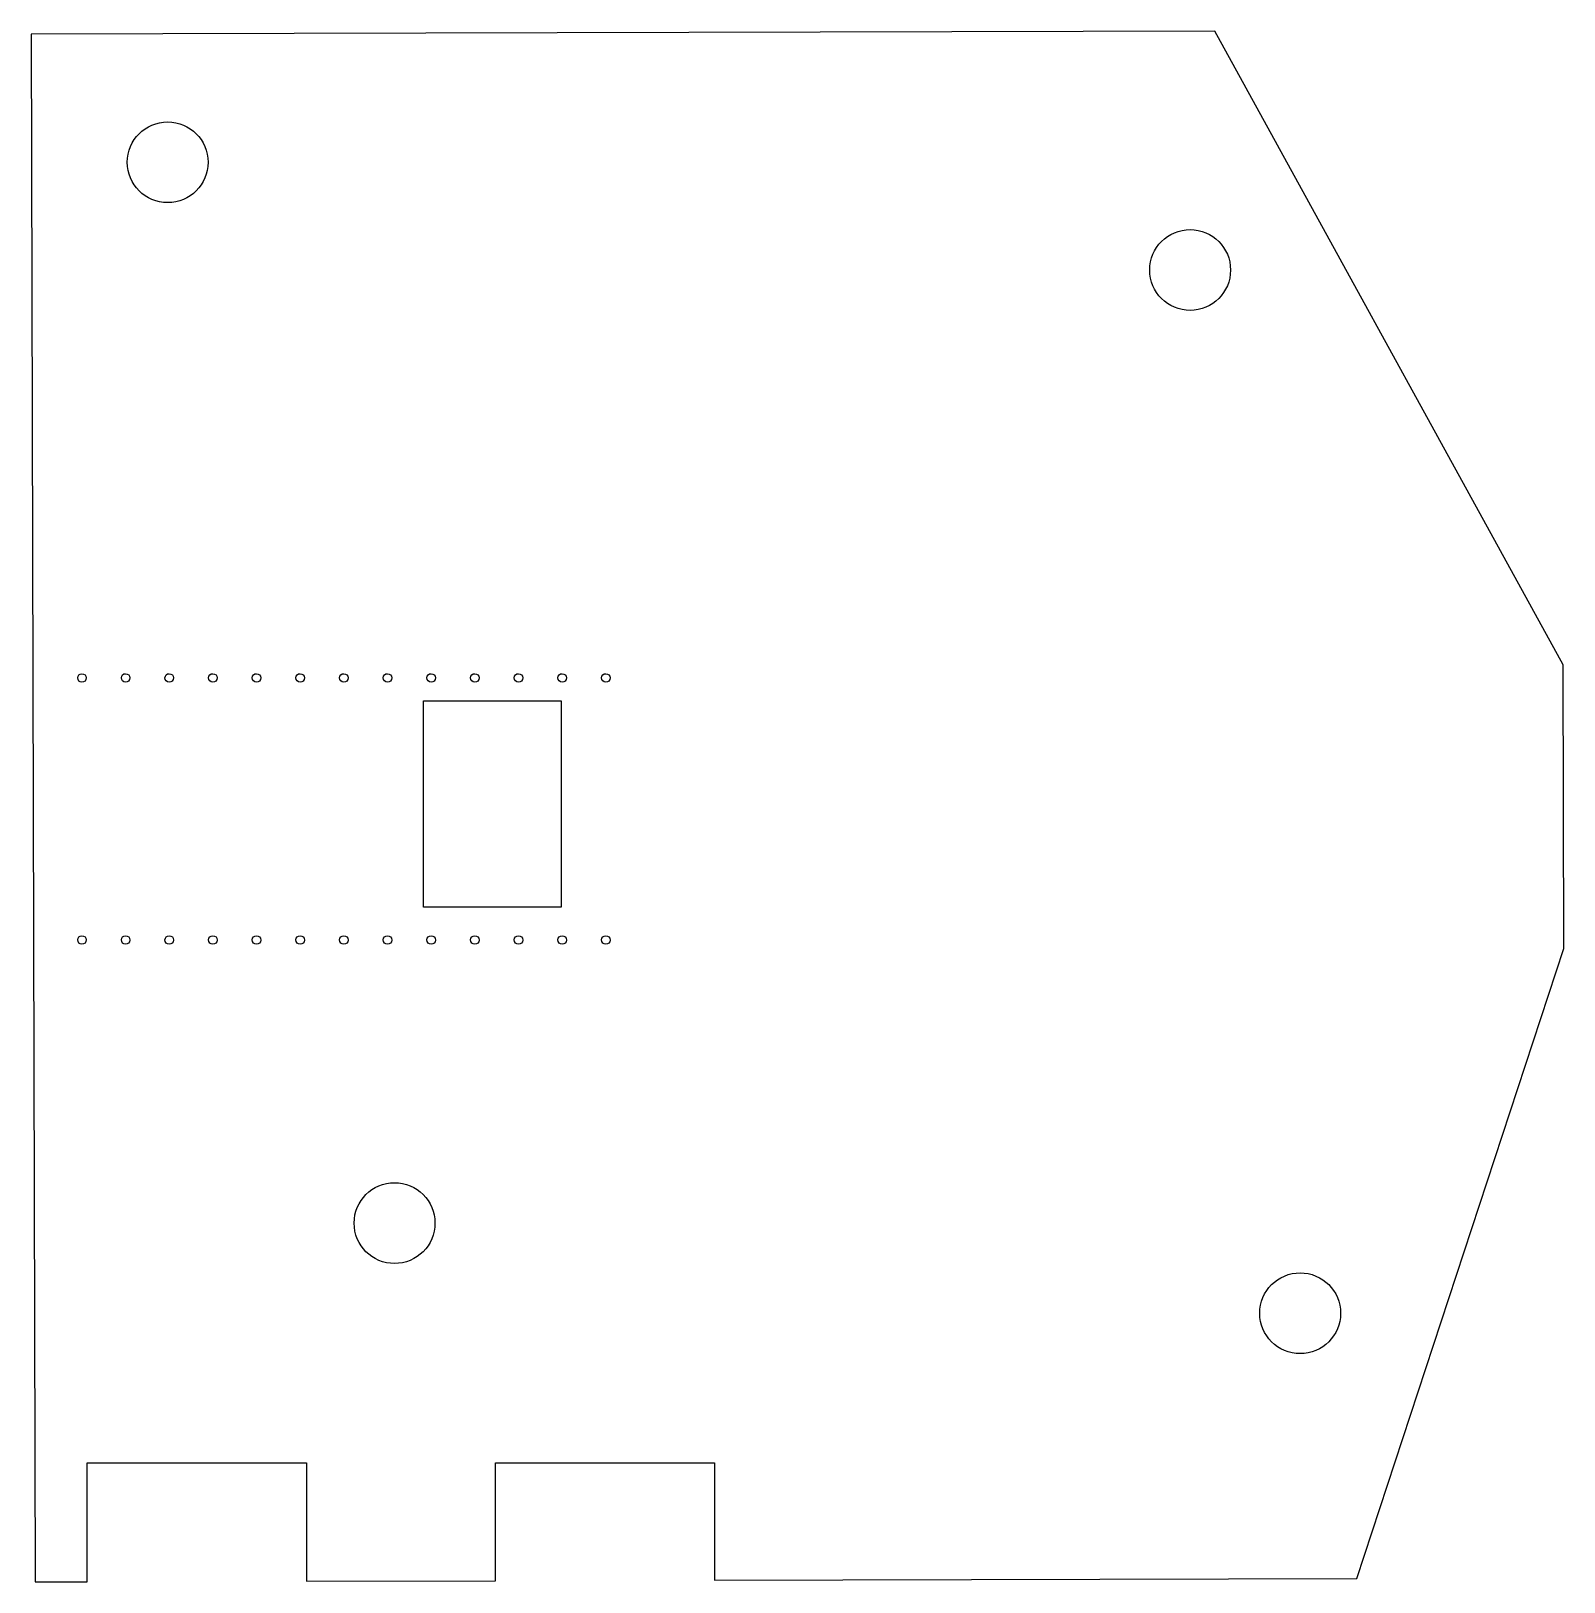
# Model space of a CAD drawing. Header units: millimetres. Extents: x 5.7 to 94.9, y 209.2 to 299.5.
import ezdxf

# ---------------------------------------------------------------- set-up
doc = ezdxf.new("R2010")
doc.units = ezdxf.units.MM
doc.layers.get('0').update_dxf_attribs({"linetype": 'CONTINUOUS'})

msp = doc.modelspace()

# ---------------------------------------------------------------- linework, layer by layer
for points in [[(45.431, 216.168), (45.431, 209.347), (82.795, 209.447), (94.853, 246.081), (94.809, 262.581), (74.53, 299.45), (5.66, 299.267), (5.9, 209.242), (8.931, 209.25), (8.931, 216.168), (21.681, 216.168), (21.681, 209.284), (32.681, 209.313), (32.681, 216.168)], [(36.5, 260.5), (36.5, 248.5), (28.5, 248.5), (28.5, 260.5)]]:
    msp.add_lwpolyline(points, close=True)
for centre, radius in [((13.612, 291.817), 2.35), ((73.102, 285.55), 2.35), ((8.626, 261.822), 0.25), ((8.626, 246.582), 0.25), ((26.81, 230.114), 2.35), ((79.503, 224.873), 2.35)]:
    msp.add_circle(centre, radius)
for centre in [(11.166, 261.822), (13.706, 261.822), (16.246, 261.822), (18.786, 261.822), (21.326, 261.822), (23.866, 261.822), (26.406, 261.822), (28.946, 261.822), (31.486, 261.822), (34.026, 261.822), (36.566, 261.822), (39.106, 261.822), (11.166, 246.582), (13.706, 246.582), (16.246, 246.582), (18.786, 246.582), (21.326, 246.582), (23.866, 246.582), (26.406, 246.582), (28.946, 246.582), (31.486, 246.582), (34.026, 246.582), (36.566, 246.582), (39.106, 246.582)]:
    msp.add_ellipse(centre, major_axis=(-0.001, -0.25), ratio=0.999996)

doc.saveas('drawing.dxf')
